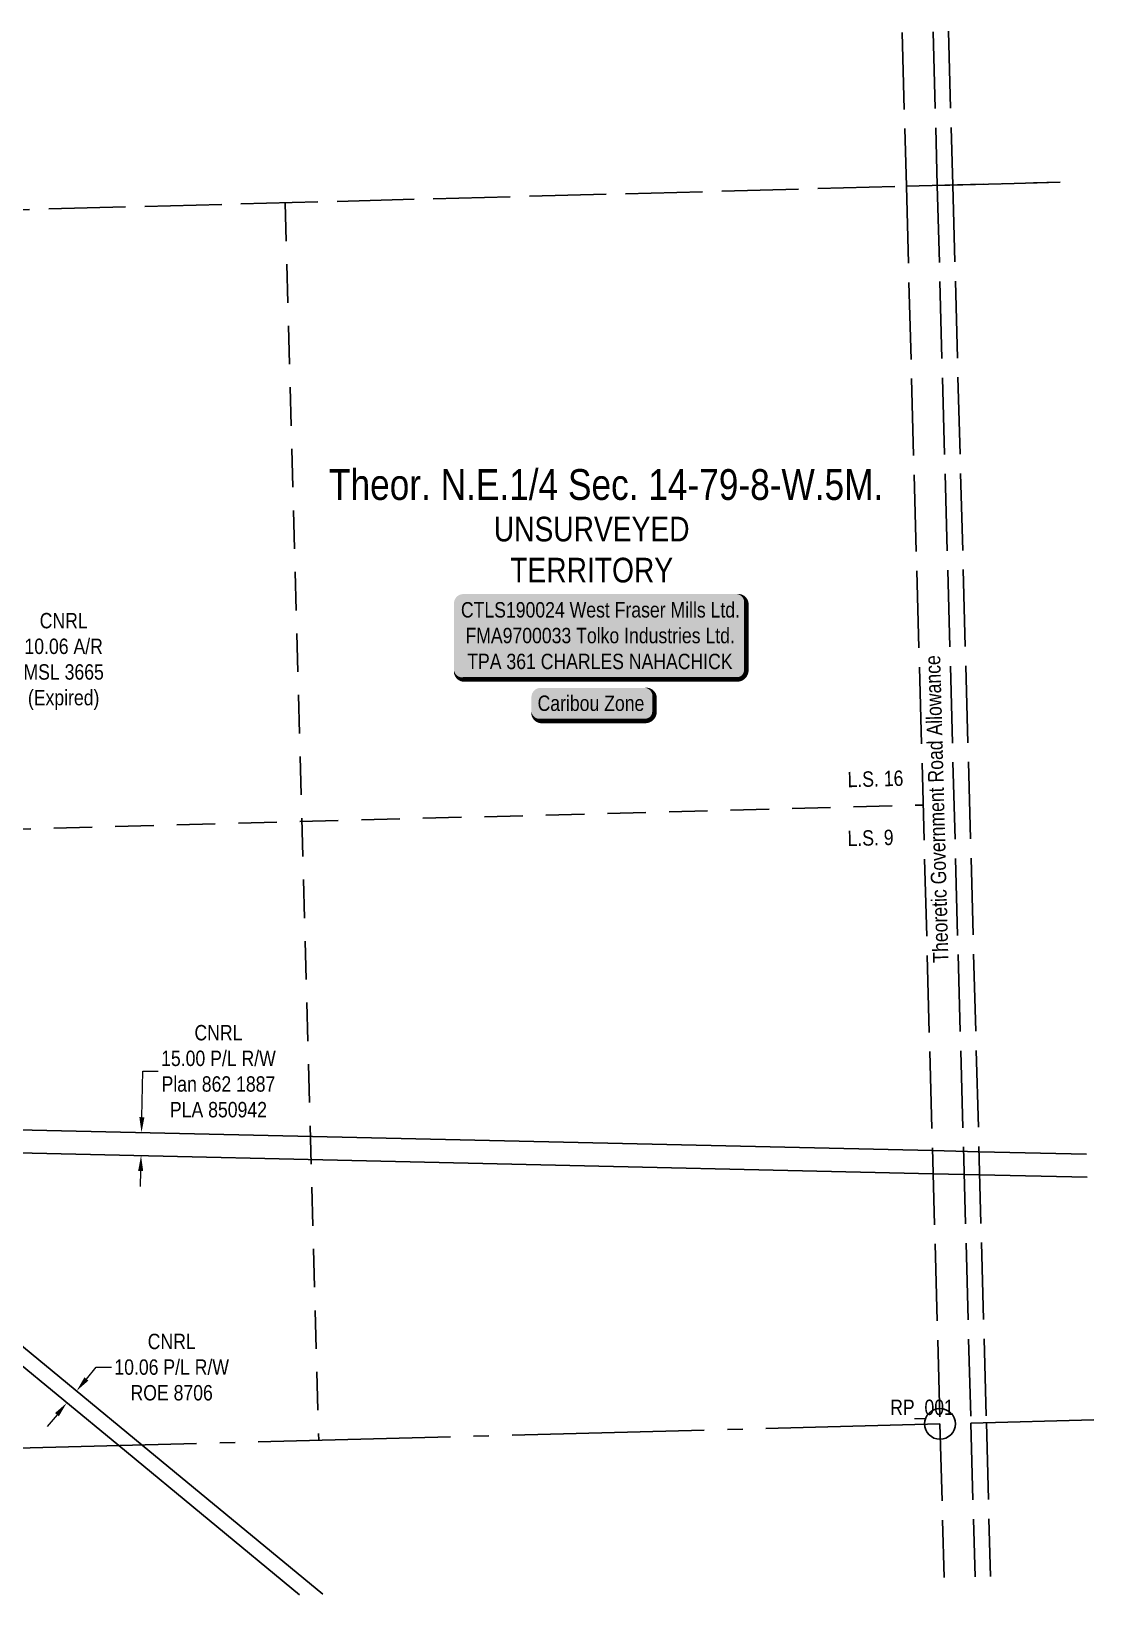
# Model space of a CAD drawing. Extents: x 615244 to 619192, y 6190523 to 6193377.
# Drawn here: x 616925 to 617616, y 6190555 to 6191571 of the extents above; entities that cross this region are included whole.
import ezdxf
from ezdxf.enums import TextEntityAlignment as Align

# ---------------------------------------------------------------- set-up
doc = ezdxf.new("R2010")
doc.units = 0
doc.header["$LTSCALE"] = 5
doc.header["$PDMODE"] = 35
doc.header["$PDSIZE"] = 5
for name, pattern in [('foc-LSD', [8, 5, -3]), ('foc-QUARTERLINE', [33, 25, -3, 2, -3]), ('foc-UNSURVEYED', [12.5, 10, -2.5])]:
    doc.linetypes.add(name, pattern=pattern)
doc.layers.get('Defpoints').update_dxf_attribs({"color": 9})
for name, color, linetype in [('35', 37, 'Continuous'), ('AS-WILDLIFE-BLOCK', 131, 'Continuous'), ('C-RW', 13, 'Continuous'), ('C-SYMBOL', 7, 'Continuous'), ('L-QSEC', 8, 'foc-QUARTERLINE'), ('L-ROAD-T', 7, 'Continuous'), ('L-SECLBL', 7, 'Continuous'), ('L-SECTION-LSD', 7, 'foc-LSD'), ('L-UNS-T', 3, 'Continuous'), ('L-USEC', 7, 'foc-UNSURVEYED')]:
    doc.layers.add(name, color=color, linetype=linetype)
doc.layers.add('C-RW-T', color=13, linetype='Continuous', lineweight=9)
doc.layers.add('C-WS-T', color=13, linetype='Continuous', lineweight=9)
doc.styles.add('100L', font='ARIALN.TTF', dxfattribs={"height": 11})
doc.styles.add('175L', font='ARIALN.TTF', dxfattribs={"height": 20})
doc.styles.add('80', font='ARIALN.TTF', dxfattribs={"height": 10})
doc.styles.add('80CG', font='ARIALN.TTF', dxfattribs={"height": 10})
doc.styles.add('80L', font='ARIALN.TTF', dxfattribs={"height": 10})
doc.dimstyles.new('Compass 5 000', dxfattribs={"dimscale": 5, "dimtxt": 9, "dimasz": 2, "dimexe": 0.2, "dimexo": 0.0625, "dimgap": 0.5, "dimtad": 0, "dimtih": 1, "dimtoh": 1, "dimzin": 0, "dimdsep": 46, "dimtxsty": '80CG', "dimcen": 0.1, "dimse1": 1, "dimse2": 1, "dimclrd": 256, "dimclrt": 256, "dimaunit": 1, "dimadec": 4, "dimazin": 0, "dimtfac": 0.06, "dimtofl": 0, "dimtmove": 0, "dimatfit": 1, "dimfxl": 0.2, "dimtolj": 1, "dimtzin": 0, "dimlwd": -1, "dimarcsym": 0})

# ---------------------------------------------------------------- blocks, each defined once
blk = doc.blocks.new('*U417')
h = blk.add_hatch(color=255)
edge = h.paths.add_edge_path()
edge.add_line((-89, -28.5), (89, -28.5))
edge.add_arc((89, -22.5), 6, 270, 360)
edge.add_line((95, -22.5), (95, 21))
edge.add_arc((89, 21), 6, 0, 90)
edge.add_line((89, 27), (-89, 27))
edge.add_arc((-89, 21), 6, 90, 180)
edge.add_line((-95, 21), (-95, -22.5))
edge.add_arc((-89, -22.5), 6, 180, 270)
at = {"color": 44, "flags": 128}
blk.add_lwpolyline([(-89, -28.5, 3, 3, 0), (89, -28.5, 3, 3, 0.414214), (95, -22.5, 3, 3, 0), (95, 21, 3, 0, 0.414214), (89, 27, 0, 0, 0), (-89, 27, 0, 0, 0.414214), (-95, 21, 0, 0, 0), (-95, -22.5, 0, 3, 0.414214)], format="xyseb", close=True, dxfattribs=at)
at = {"color": 44, "style": '80'}
blk.add_attdef('ENTER_TEXT_001', (-36, -5), '', height=10, dxfattribs=at)
blk = doc.blocks.new('*D418')
at = {"layer": 'C-WS-T', "transparency": 16777216}
for p, q in [((616878.2, 6191160.2), (616868.2, 6191160)), ((616908.3, 6191161.1), (616918.3, 6191161.3))]:
    blk.add_line(p, q, dxfattribs=at)
for points in [[(616878.2, 6191161.9), (616878.3, 6191158.6), (616888.2, 6191160.5)], [(616908.2, 6191162.7), (616908.3, 6191159.4), (616898.3, 6191160.8)]]:
    blk.add_solid(points, dxfattribs=at)
at = {"layer": 'Defpoints', "color": 0, "transparency": 16777216}
for p in [(616884.3, 6191302.7), (616894.3, 6191303), (616898.3, 6191160.8)]:
    blk.add_point(p, dxfattribs=at)
at = {"layer": 'C-WS-T', "transparency": 16777216, "insert": (616946.2, 6191161.3), "char_height": 10, "attachment_point": 5, "style": '80CG'}
blk.add_mtext('\\A1;CNRL\\P10.06 A/R\\PMSL 3665\\P(Expired)', dxfattribs=at)
blk = doc.blocks.new('*D421')
at = {"layer": 'C-RW-T', "transparency": 16777216}
for p, q in [((616997, 6190865.2), (616997.7, 6190895)), ((616997.7, 6190895), (617007.7, 6190895)), ((616996.2, 6190830.2), (616996, 6190820.2))]:
    blk.add_line(p, q, dxfattribs=at)
for points in [[(616995.4, 6190865.2), (616998.7, 6190865.1), (616996.8, 6190855.2)], [(616994.6, 6190830.2), (616997.9, 6190830.1), (616996.5, 6190840.2)]]:
    blk.add_solid(points, dxfattribs=at)
at = {"layer": 'Defpoints', "color": 0, "transparency": 16777216}
for p in [(616996.8, 6190855.2), (617023.6, 6190854.5), (617023.3, 6190839.6)]:
    blk.add_point(p, dxfattribs=at)
at = {"layer": 'C-RW-T', "transparency": 16777216, "insert": (617046.8, 6190895), "char_height": 10, "attachment_point": 5, "style": '80CG'}
blk.add_mtext('\\A1;CNRL\\P15.00 P/L R/W\\PPlan 862 1887\\PPLA 850942', dxfattribs=at)
blk = doc.blocks.new('*D423')
at = {"layer": 'C-RW-T', "transparency": 16777216}
for p, q in [((616961, 6190695), (616967.3, 6190702.7)), ((616967.3, 6190702.7), (616977.3, 6190702.7)), ((616941.9, 6190671.8), (616935.5, 6190664.1))]:
    blk.add_line(p, q, dxfattribs=at)
for points in [[(616959.7, 6190696.1), (616962.3, 6190694), (616954.6, 6190687.3)], [(616940.6, 6190672.9), (616943.1, 6190670.8), (616948.2, 6190679.5)]]:
    blk.add_solid(points, dxfattribs=at)
at = {"layer": 'Defpoints', "color": 0, "transparency": 16777216}
for p in [(616954.6, 6190687.3), (616964.3, 6190666.3), (616970.7, 6190674.1)]:
    blk.add_point(p, dxfattribs=at)
at = {"layer": 'C-RW-T', "transparency": 16777216, "insert": (617016.4, 6190702.7), "char_height": 10, "attachment_point": 5, "style": '80CG'}
blk.add_mtext('\\A1;CNRL\\P10.06 P/L R/W\\PROE 8706', dxfattribs=at)
blk = doc.blocks.new('*U427')
h = blk.add_hatch(color=255)
edge = h.paths.add_edge_path()
edge.add_line((-34, -11.5), (34, -11.5))
edge.add_arc((34, -5.5), 6, 270, 360)
edge.add_line((40, -5.5), (40, 4))
edge.add_arc((34, 4), 6, 0, 90)
edge.add_line((34, 10), (-34, 10))
edge.add_arc((-34, 4), 6, 90, 180)
edge.add_line((-40, 4), (-40, -5.5))
edge.add_arc((-34, -5.5), 6, 180, 270)
at = {"color": 131, "flags": 128}
blk.add_lwpolyline([(-34, -11.5, 3, 3, 0), (34, -11.5, 3, 3, 0.414214), (40, -5.5, 3, 3, 0), (40, 4, 3, 0, 0.414214), (34, 10, 0, 0, 0), (-34, 10, 0, 0, 0.414214), (-40, 4, 0, 0, 0), (-40, -5.5, 0, 3, 0.414214)], format="xyseb", close=True, dxfattribs=at)
at = {"color": 131, "style": '80'}
blk.add_attdef('ENTER_TEXT_001', (-36, -5), '', height=10, dxfattribs=at)

msp = doc.modelspace()

# ---------------------------------------------------------------- linework, layer by layer
at = {"layer": '35', "color": 3}
msp.add_circle((617515.68, 6190665.867), 10, dxfattribs=at)
at = {"layer": 'C-RW'}
for points in [[(617611.329, 6190826.109), (617541.459, 6190827.707), (617511.264, 6190828.397), (616906.952, 6190842.214), (616896.967, 6190842.442), (616896.554, 6190857.452), (616906.548, 6190857.223), (617510.856, 6190843.407), (617541.051, 6190842.717), (617610.922, 6190841.119)], [(616910.132, 6190724), (616997.279, 6190652.126), (617114.734, 6190555.254)], [(617099.421, 6190554.849), (616981.964, 6190651.721), (616910.491, 6190710.67)]]:
    msp.add_lwpolyline(points, dxfattribs=at)
at = {"layer": 'L-QSEC'}
for p, q in [((616742.743, 6190645.405), (617515.68, 6190665.867)), ((617535.782, 6190666.413), (617615.609, 6190668.577))]:
    msp.add_line(p, q, dxfattribs=at)
at = {"layer": 'L-SECTION-LSD'}
msp.add_line((617090.202, 6191459.386), (617111.967, 6190655.18), dxfattribs=at)
at = {"layer": 'L-USEC'}
for p, q in [((617491.116, 6191569.998), (617493.831, 6191470.067)), ((617511.219, 6191570.53), (617513.934, 6191470.613)), ((617521.27, 6191570.796), (617523.985, 6191470.884)), ((616686.573, 6191448.705), (617493.831, 6191470.067)), ((617493.831, 6191470.067), (617593.761, 6191472.775)), ((617493.831, 6191470.067), (617515.68, 6190665.867)), ((617513.934, 6191470.612), (617593.761, 6191472.775)), ((617513.934, 6191470.613), (617535.782, 6190666.413)), ((617523.985, 6191470.884), (617545.833, 6190666.685)), ((617515.68, 6190665.867), (617518.394, 6190565.939)), ((617535.782, 6190666.413), (617538.497, 6190566.471)), ((617545.833, 6190666.685), (617548.548, 6190566.737))]:
    msp.add_line(p, q, dxfattribs=at)

# ---------------------------------------------------------------- block references
at = {"layer": 'AS-WILDLIFE-BLOCK', "xscale": 0.999667, "yscale": 0.999667, "zscale": 0.999667}
msp.add_blockref('*U427', (617290.178, 6191134.146), dxfattribs=at).add_auto_attribs({'ENTER_TEXT_001': 'Caribou Zone'})
at = {"layer": 'L-SECLBL'}
ref = msp.add_blockref('*U417', (617294.847, 6191178.087), dxfattribs=dict(at, xscale=0.999667, yscale=0.999667, zscale=0.999667))
ref.add_attrib('ENTER_TEXT_001', 'CTLS190024 West Fraser Mills Ltd.', (617204.366, 6191189.855), dxfattribs={"layer": '0', "color": 44, "height": 9.99667, "style": '80'})
ref.add_attrib('ENTER_TEXT_002', 'FMA9700033 Tolko Industries Ltd.', (617207.318, 6191173.153), dxfattribs={"layer": '0', "color": 44, "height": 9.99667, "style": '80'})
ref.add_attrib('ENTER_TEXT_003', 'TPA 361 CHARLES NAHACHICK', (617208.498, 6191156.315), dxfattribs={"layer": '0', "color": 44, "height": 9.99667, "style": '80'})

# ---------------------------------------------------------------- texts
at = {"layer": '35', "color": 3, "style": '80'}
msp.add_attdef('RP_001', (617483.319, 6190671.621), 'RP', height=10, dxfattribs=at)
at = {"layer": 'C-SYMBOL', "color": 3, "style": '175L'}
msp.add_text('Theor. N.E.1/4 Sec. 14-79-8-W.5M.', height=19.99334, dxfattribs=at).set_placement((617298.745, 6191260.272), align=Align.BOTTOM_CENTER)
at = {"layer": 'L-ROAD-T', "style": '80L'}
msp.add_text('Theoretic Government Road Allowance', height=9.99667, rotation=91.556229, dxfattribs=at).set_placement((617513.524, 6191065.417), align=Align.MIDDLE_CENTER)
at = {"layer": 'L-UNS-T', "color": 3, "insert": (617289.347, 6191233.879), "char_height": 15.99467, "attachment_point": 5, "style": '80L'}
msp.add_mtext_dynamic_manual_height_columns('UNSURVEYED TERRITORY', width=126.37166, gutter_width=47.484, heights=[0], dxfattribs=at)

# ---------------------------------------------------------------- dimensions: what is measured, and where the dimension line sits
at = {"layer": 'C-RW-T'}
for base, p1, p2, angle, text, picture, middle in [((616996.821, 6190855.16), (617023.277, 6190839.554), (617023.62, 6190854.547), 88.69025, 'CNRL\\P15.00 P/L R/W\\PPlan 862 1887\\PPLA 850942', '*D421', (617046.817, 6190894.961)), ((616954.623, 6190687.306), (616964.277, 6190666.309), (616970.675, 6190674.067), 50.486356, 'CNRL\\P10.06 P/L R/W\\PROE 8706', '*D423', (617016.434, 6190702.736))]:
    dim = msp.add_linear_dim(base=base, p1=p1, p2=p2, angle=angle, text=text, dimstyle='Compass 5 000', dxfattribs=at)
    dim.commit()
    dim.dimension.update_dxf_attribs({"geometry": picture, "text_midpoint": middle, "dimtype": 161})
at = {"layer": 'C-WS-T'}
dim = msp.add_linear_dim(base=(616898.26, 6191160.779), p1=(616884.3, 6191302.713), p2=(616894.346, 6191302.99), angle=1.576347, text='CNRL\\P10.06 A/R\\PMSL 3665\\P(Expired)', dimstyle='Compass 5 000', dxfattribs=at)
dim.commit()
dim.dimension.update_dxf_attribs({"geometry": '*D418', "text_midpoint": (616946.199, 6191161.329), "dimtype": 161})

# ---------------------------------------------------------------- next in the draw order: texts
at = {"layer": 'L-SECTION-LSD', "char_height": 9.9967, "attachment_point": 1, "rotation": 1.516079, "style": '100L', "bg_fill": 3, "box_fill_scale": 1.5, "bg_fill_color": 256, "bg_fill_transparency": 0}
for s, width, insert in [('L.S. 16', 36.92914, (617455.469, 6191089.529)), ('L.S. 9', 30.51712, (617455.469, 6191051.257))]:
    msp.add_mtext_dynamic_manual_height_columns(s, width=width, gutter_width=54.982, heights=[0], dxfattribs=dict(at, insert=insert))

# ---------------------------------------------------------------- next in the draw order: linework, layer by layer
at = {"layer": 'L-SECTION-LSD'}
msp.add_line((615900.134, 6191025.498), (617504.756, 6191067.967), dxfattribs=at)

doc.saveas('drawing.dxf')
